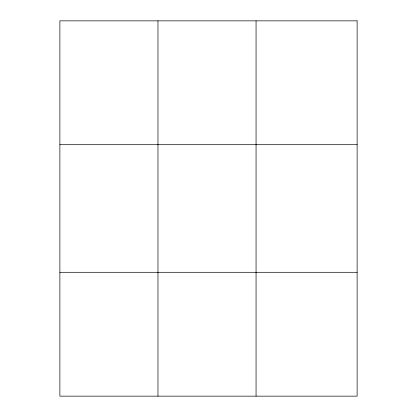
<?xml version="1.0" encoding="UTF-8"?>
<svg xmlns="http://www.w3.org/2000/svg" width="417" height="417" viewBox="0 0 417 417"><rect width="100%" height="100%" fill="white"/><g stroke="black" fill="none" stroke-linecap="round" stroke-linejoin="round"><path stroke-width="0.63" d="M157.97 20.85L157.97 396.15M256.059 20.85L256.059 396.15M59.881 144.699L357.119 144.699M59.881 272.301L357.119 272.301M357.119 20.85L357.119 396.15L59.881 396.15L59.881 20.85L357.119 20.85"/></g></svg>
